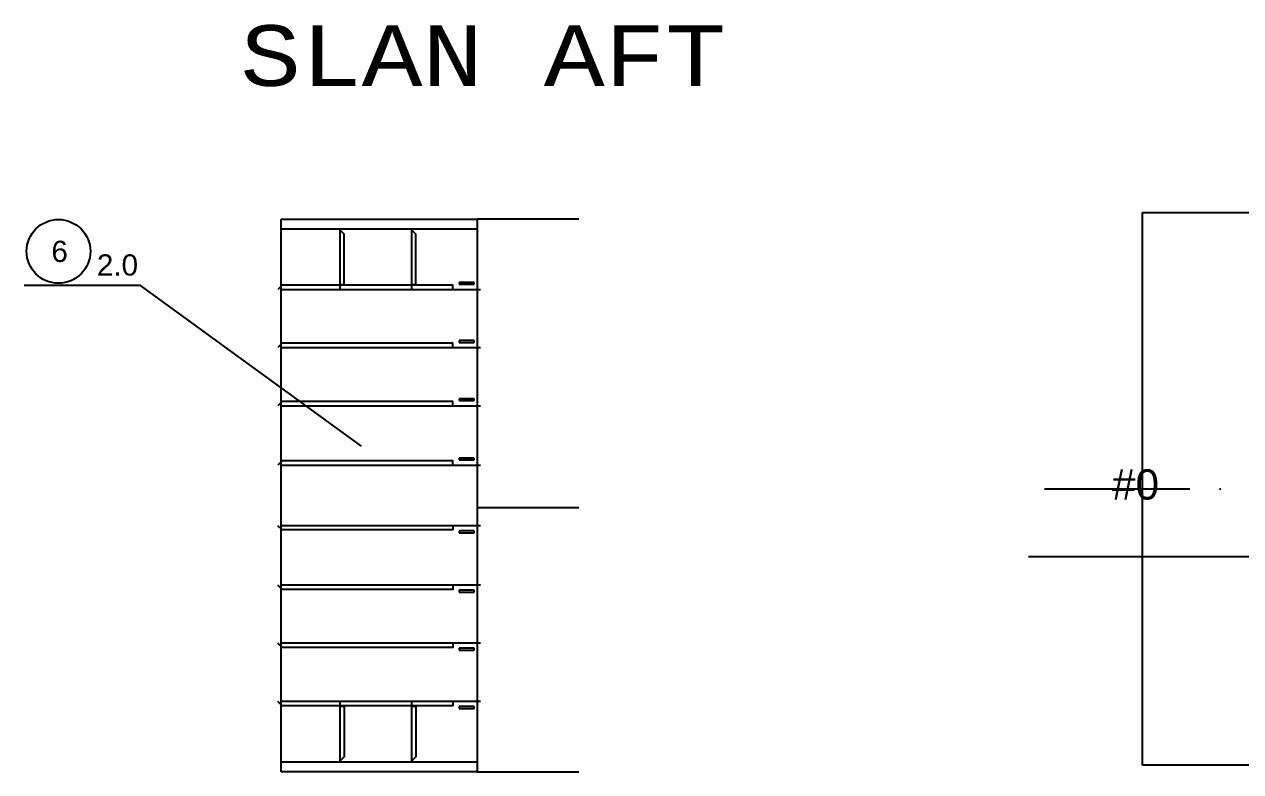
# Model space of a CAD drawing. Header units: inches. Extents: x -15552 to 42302, y -14825 to 18289.
# Drawn here: x -12061 to -7043, y 10275 to 13359 of the extents above; entities that cross this region are included whole.
import ezdxf

# ---------------------------------------------------------------- set-up
doc = ezdxf.new("R2010")
doc.units = ezdxf.units.IN
doc.header["$MEASUREMENT"] = 0
doc.linetypes.add('Dashed_dotted', pattern=[34, 24, -5, 0, -5])
doc.layers.get('0').update_dxf_attribs({"linetype": 'CONTINUOUS'})
doc.styles.add('Style_ARIAL', font='ARIAL')
doc.styles.add('Style_Courier_New', font='Courier New')

msp = doc.modelspace()

# ---------------------------------------------------------------- linework, layer by layer
at = {"color": 3, "ltscale": 25}
for p, q in [((-11002.154858, 10275.027803), (-11002.154858, 12555.028108)), ((-11002.154858, 10275.027803), (-11002.154858, 12555.028108)), ((-11002.154858, 12555.028108), (-10192.695172, 12555.028108)), ((-10192.695172, 12555.028108), (-10192.695172, 10275.027803)), ((-9774.009068, 12555.028108), (-10192.695172, 12555.028108)), ((-10192.695172, 12555.028108), (-10192.695172, 10275.027803)), ((-7447.712071, 10302.070954), (-7447.712071, 12582.07126)), ((-7447.712071, 12582.07126), (-6722.712071, 12582.07126)), ((-11002.154858, 12515.027955), (-10192.695172, 12515.027955)), ((-10759.772046, 12515.027955), (-10759.772046, 12267.028382)), ((-10463.92339, 12515.027955), (-10463.92339, 12267.028382)), ((-11002.154858, 12265.027955), (-10292.710335, 12265.027955)), ((-11002.154858, 12025.027803), (-10292.710335, 12025.027803)), ((-11002.154858, 11785.028413), (-10292.710335, 11785.028413)), ((-11002.154858, 11540.027955), (-10292.710335, 11540.027955)), ((-10192.695172, 11365.027955), (-9774.009068, 11365.027955)), ((-10292.710335, 11290.027955), (-11002.154858, 11290.027955)), ((-10292.710335, 11045.02826), (-11002.154858, 11045.02826)), ((-10292.710335, 10805.028108), (-11002.154858, 10805.028108)), ((-10292.710335, 10565.027955), (-11002.154858, 10565.027955)), ((-10759.772046, 10563.028291), (-10759.772046, 10315.027955)), ((-10463.92339, 10563.028291), (-10463.92339, 10315.027955)), ((-11002.154858, 10315.027955), (-10192.695172, 10315.027955)), ((-6722.712071, 10302.070954), (-7447.712071, 10302.070954)), ((-10192.695172, 10275.027803), (-11002.154858, 10275.027803)), ((-10192.695172, 10275.027803), (-9774.009068, 10275.027803))]:
    msp.add_line(p, q, dxfattribs=at)
at = {"color": 2, "ltscale": 25}
for p, q in [((-10292.695077, 12265.027955), (-10179.260285, 12265.027955)), ((-10204.66655, 12293.941835), (-10267.288811, 12293.941835)), ((-10267.288811, 12293.941835), (-10267.288811, 12286.114076)), ((-10267.288811, 12286.114076), (-10204.66655, 12286.114076)), ((-10204.66655, 12286.114076), (-10204.66655, 12293.941835)), ((-10204.66655, 12053.941682), (-10267.288811, 12053.941682)), ((-10267.288811, 12053.941682), (-10267.288811, 12046.113923)), ((-10267.288811, 12046.113923), (-10204.66655, 12046.113923)), ((-10204.66655, 12046.113923), (-10204.66655, 12053.941682)), ((-10292.695077, 12025.027803), (-10179.260285, 12025.027803)), ((-10204.66655, 11813.942292), (-10267.288811, 11813.942292)), ((-10267.288811, 11813.942292), (-10267.288811, 11806.114534)), ((-10267.288811, 11806.114534), (-10204.66655, 11806.114534)), ((-10204.66655, 11806.114534), (-10204.66655, 11813.942292)), ((-10292.695077, 11785.028413), (-10179.260285, 11785.028413)), ((-10204.666455, 11568.941835), (-10267.288811, 11568.941835)), ((-10267.288811, 11568.941835), (-10267.288811, 11561.114076)), ((-10267.288811, 11561.114076), (-10204.666455, 11561.114076)), ((-10204.666455, 11561.114076), (-10204.666455, 11568.941835)), ((-10292.695077, 11540.027955), (-10179.260285, 11540.027955)), ((-10179.260285, 11290.027955), (-10292.695077, 11290.027955)), ((-10267.288811, 11268.941835), (-10267.288811, 11261.114076)), ((-10204.66655, 11268.941835), (-10267.288811, 11268.941835)), ((-10267.288811, 11261.114076), (-10204.66655, 11261.114076)), ((-10204.66655, 11261.114076), (-10204.66655, 11268.941835)), ((-10179.260285, 11045.02826), (-10292.695077, 11045.02826)), ((-10267.288811, 11023.94214), (-10267.288811, 11016.114381)), ((-10204.66655, 11023.94214), (-10267.288811, 11023.94214)), ((-10267.288811, 11016.114381), (-10204.66655, 11016.114381)), ((-10204.66655, 11016.114381), (-10204.66655, 11023.94214)), ((-10179.260285, 10805.028108), (-10292.695077, 10805.028108)), ((-10267.288811, 10783.941987), (-10267.288811, 10776.114228)), ((-10204.66655, 10783.941987), (-10267.288811, 10783.941987)), ((-10267.288811, 10776.114228), (-10204.66655, 10776.114228)), ((-10204.66655, 10776.114228), (-10204.66655, 10783.941987)), ((-10179.260285, 10565.027955), (-10292.695077, 10565.027955)), ((-10267.288811, 10543.941835), (-10267.288811, 10536.114076)), ((-10204.66655, 10543.941835), (-10267.288811, 10543.941835)), ((-10204.66655, 10536.114076), (-10204.66655, 10543.941835)), ((-10267.288811, 10536.114076), (-10204.66655, 10536.114076))]:
    msp.add_line(p, q, dxfattribs=at)
at = {"color": 1, "linetype": 'Dashed_dotted', "ltscale": 25}
msp.add_line((-7852.710278, 11442.071107), (372.017734, 11442.071107), dxfattribs=at)
at = {"color": 1, "ltscale": 25}
for p, q in [((-7447.712071, 11163.177827), (-7447.712071, 11319.427827)), ((-7917.712147, 11163.177827), (52.28812, 11163.177827))]:
    msp.add_line(p, q, dxfattribs=at)
at = {"color": 3, "ltscale": 25}
for points in [[(-10759.78883, 12285.028413), (-10741.934903, 12285.028413), (-10741.934903, 12493.174317), (-10759.78883, 12511.027864)], [(-10463.87933, 12285.028413), (-10446.025212, 12285.028413), (-10446.025212, 12493.174317), (-10463.87933, 12511.027864)], [(-10292.707474, 12265.027955), (-10292.707474, 12282.882264), (-10997.183545, 12282.882264), (-11015.037663, 12265.027955)], [(-10292.707474, 12025.027803), (-10292.707474, 12042.882112), (-10997.183545, 12042.882112), (-11015.037663, 12025.027803)], [(-10292.707474, 11785.028413), (-10292.707474, 11802.881959), (-10997.183545, 11802.881959), (-11015.037663, 11785.028413)], [(-10292.707474, 11540.027955), (-10292.707474, 11557.882264), (-10997.183545, 11557.882264), (-11015.037663, 11540.027955)], [(-10292.707474, 11290.027955), (-10292.707474, 11272.174409), (-10997.183545, 11272.174409), (-11015.037663, 11290.027955)], [(-10292.707474, 11045.02826), (-10292.707474, 11027.173951), (-10997.183545, 11027.173951), (-11015.037663, 11045.02826)], [(-10292.707474, 10805.028108), (-10292.707474, 10787.173799), (-10997.183545, 10787.173799), (-11015.037663, 10805.028108)], [(-10292.707474, 10565.027955), (-10292.707474, 10547.174409), (-10997.183545, 10547.174409), (-11015.037663, 10565.027955)], [(-10759.78883, 10545.02826), (-10741.934903, 10545.02826), (-10741.934903, 10336.882356), (-10759.78883, 10319.028047)], [(-10463.87933, 10545.02826), (-10446.025212, 10545.02826), (-10446.025212, 10336.882356), (-10463.87933, 10319.028047)]]:
    msp.add_lwpolyline(points, dxfattribs=at)
at = {"color": 1, "ltscale": 25}
msp.add_lwpolyline([(-10670.446522, 11618.054536), (-11582.734616, 12280.888703), (-12061.492474, 12280.888703)], dxfattribs=at)
msp.add_circle((-11920.592244, 12421.789125), 131.506848, dxfattribs=at)

# ---------------------------------------------------------------- texts
at = {"color": 7, "ltscale": 25, "style": 'Style_Courier_New'}
msp.add_text('SLAN AFT', height=250, dxfattribs=at).set_placement((-11170.249112, 13104.687074))
at = {"color": 1, "ltscale": 25, "style": 'Style_ARIAL'}
for s, height, p in [('6', 87.5, (-11949.758847, 12378.039125)), ('2.0', 87.5, (-11762.079556, 12321.984437)), ('#0', 125, (-7573.602708, 11397.552827))]:
    msp.add_text(s, height=height, dxfattribs=at).set_placement(p)

doc.saveas('drawing.dxf')
